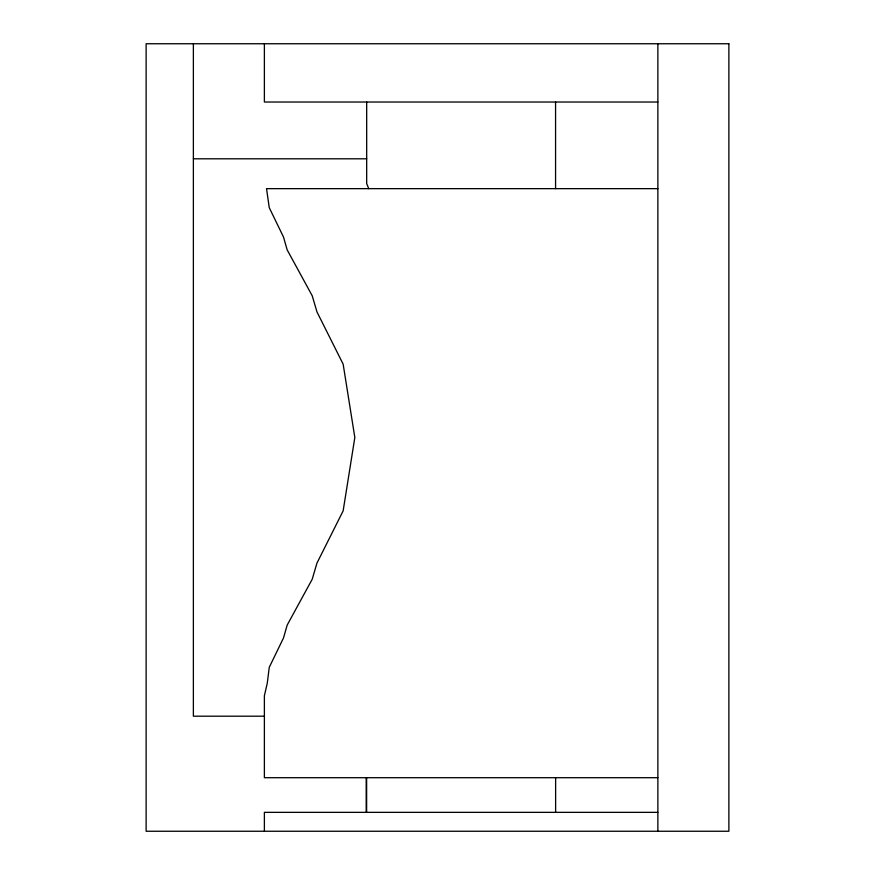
<?xml version="1.0" encoding="UTF-8"?>
<svg xmlns="http://www.w3.org/2000/svg" width="875" height="875" viewBox="0 0 875 875"><rect width="100%" height="100%" fill="white"/><g stroke="black" fill="none" stroke-linecap="round" stroke-linejoin="round"><path stroke-width="1.31" d="M657.869 102.025L264.381 102.025L264.381 43.75M193.375 158.802L366.68 158.802M657.869 188.65L266.536 188.65L269.248 207.659L283.5 237.037L287.186 249.911L312.211 295.75L316.98 311.938L343.142 364.12L354.834 437.5L343.142 510.88L316.98 563.062L312.211 579.25L287.186 625.089L283.5 637.962L269.248 667.341L267.302 683.014L264.381 695.745L264.381 777.7L657.869 777.7M264.381 716.198L193.375 716.198L193.375 43.75M657.869 812.35L264.381 812.35L264.381 831.25M368.736 188.65L366.68 183.553L366.68 102.025M657.869 43.75L657.869 831.25M555.57 102.025L555.57 188.65M555.625 777.7L555.625 812.35M366.625 777.7L366.625 812.35M366.22 777.7L366.22 812.35M728.875 43.75L146.125 43.75L146.125 831.25L728.875 831.25L728.875 43.75"/></g></svg>
